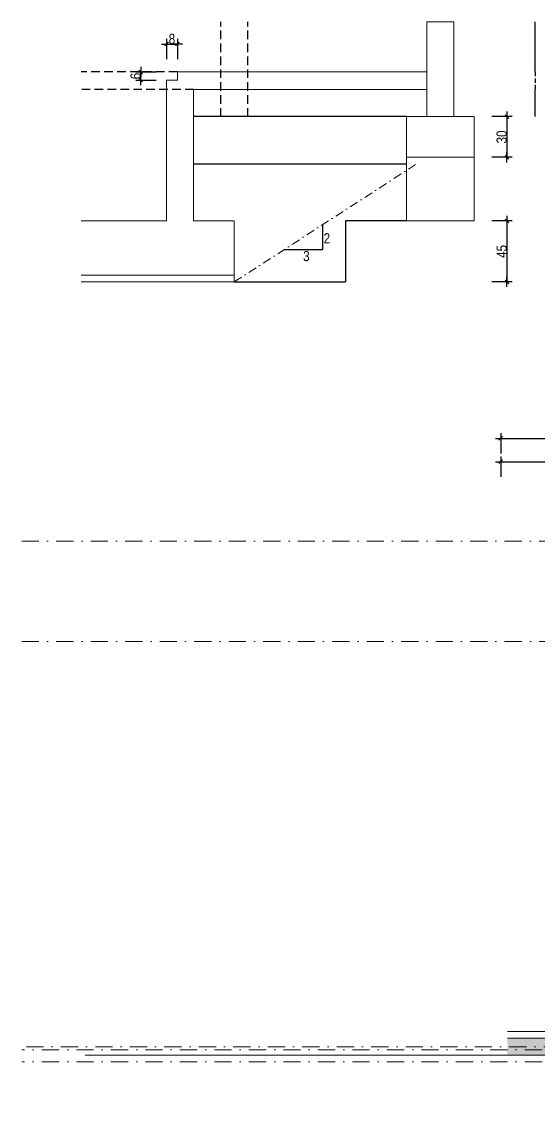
# Model space of a CAD drawing. Header units: centimetres. Extents: x -14085 to 643619, y -47998 to 35592.
# Drawn here: x 60447 to 61209, y 6816 to 8420 of the extents above; entities that cross this region are included whole.
import ezdxf

# ---------------------------------------------------------------- set-up
doc = ezdxf.new("R2010")
doc.units = ezdxf.units.CM
doc.header["$PDMODE"] = 1
doc.header["$PDSIZE"] = -2
doc.linetypes.add('CACHEX2', pattern=[19.05, 12.7, -6.35])
doc.linetypes.add('TIRETPTX2', pattern=[50.8, 25.4, -12.7, 0, -12.7])
for name, color, linetype in [('01_cote_gen', 4, 'Continuous'), ('01_linteaux', 2, 'Continuous'), ('01_poch_BN', 9, 'Continuous'), ('01_poch_murs', 253, 'Continuous'), ('01_texte', 230, 'Continuous'), ('AA_COTES', 2, 'Continuous')]:
    doc.layers.add(name, color=color, linetype=linetype)
for name, color, linetype, lineweight in [('01_murs_coup', 5, 'Continuous', 60), ('01_sem', 42, 'Continuous', 15), ('01_tram_axes', 2, 'TIRETPTX2', 9)]:
    doc.layers.add(name, color=color, linetype=linetype, lineweight=lineweight)
doc.styles.add('Arial Narrow', font='ARIALN.TTF')
doc.styles.add('STYLE2', font='ARIALN.TTF')
doc.dimstyles.new('JB25', dxfattribs={"dimscale": 0.1, "dimtxt": 150, "dimasz": 15, "dimexe": 0.1, "dimexo": 0.1, "dimgap": 0.09, "dimtad": 1, "dimdec": 1, "dimlfac": 0.5, "dimdsep": 46, "dimtxsty": 'STYLE2', "dimblk1": 'BOND_G', "dimblk2": 'BOND_D', "dimsah": 1, "dimcen": 1.5, "dimdle": 0.01, "dimse1": 1, "dimse2": 1, "dimclrd": 4, "dimclre": 2, "dimclrt": 6, "dimazin": 2, "dimtfac": 2.333333, "dimtdec": 1, "dimtix": 1, "dimtmove": 2, "dimatfit": 3, "dimldrblk": 'BOND_G', "dimfxl": 1, "dimtolj": 1, "dimtzin": 0, "dimarcsym": 0})
doc.dimstyles.new('JB50', dxfattribs={"dimscale": 0.1, "dimtxt": 150, "dimasz": 15, "dimexe": 0.1, "dimexo": 0.1, "dimgap": 0.09, "dimtad": 1, "dimdec": 1, "dimdsep": 46, "dimtxsty": 'STYLE2', "dimblk1": 'BOND_G', "dimblk2": 'BOND_D', "dimsah": 1, "dimcen": 1.5, "dimdle": 0.01, "dimse1": 1, "dimse2": 1, "dimclrd": 4, "dimclre": 2, "dimclrt": 6, "dimazin": 2, "dimtfac": 2.333333, "dimtdec": 1, "dimtix": 1, "dimtmove": 2, "dimatfit": 3, "dimldrblk": 'BOND_G', "dimfxl": 1, "dimtolj": 1, "dimtzin": 0, "dimarcsym": 0})

# ---------------------------------------------------------------- blocks, each defined once
blk = doc.blocks.new('BOND_G')
at = {"layer": 'AA_COTES', "color": 0}
for p, q in [((0, -5), (0, 15)), ((5, 0), (-5, 0)), ((1.8, 1.8), (-1.8, -1.8))]:
    blk.add_line(p, q, dxfattribs=at)
blk = doc.blocks.new('BOND_D')
at = {"layer": 'AA_COTES', "color": 0}
for p, q in [((5, 0), (-5, 0)), ((-1.8, -1.8), (1.8, 1.8)), ((0, 5), (0, -15))]:
    blk.add_line(p, q, dxfattribs=at)
blk = doc.blocks.new('*D1937')
at = {"layer": '01_cote_gen', "color": 4, "lineweight": -2, "ltscale": 0.2, "transparency": 16777216}
blk.add_line((60622.4, 8335.5), (60622.4, 8344.5), dxfattribs=at)
at = {"layer": 'Defpoints', "color": 0, "lineweight": 0, "ltscale": 0.2, "transparency": 16777216}
for p in [(60622.4, 8346), (60663, 8346), (60660.4, 8334)]:
    blk.add_point(p, dxfattribs=at)
at = {"layer": '01_cote_gen', "color": 4, "lineweight": -2, "ltscale": 0.2, "transparency": 16777216, "xscale": 1.5, "yscale": 1.5, "zscale": 1.5}
for name, p, rotation in [('BOND_D', (60622.4, 8346), 90), ('BOND_G', (60622.4, 8334), 270)]:
    blk.add_blockref(name, p, dxfattribs=dict(at, rotation=rotation))
at = {"layer": '01_cote_gen', "color": 6, "lineweight": 0, "ltscale": 0.2, "transparency": 16777216, "insert": (60614.8, 8340), "char_height": 15, "attachment_point": 5, "rotation": 90, "style": 'STYLE2'}
blk.add_mtext('\\A1;6', dxfattribs=at)
blk = doc.blocks.new('*D1938')
at = {"layer": '01_cote_gen', "color": 4, "lineweight": -2, "ltscale": 0.2, "transparency": 16777216}
blk.add_line((60661.9, 8387.2), (60674.9, 8387.2), dxfattribs=at)
at = {"layer": 'Defpoints', "color": 0, "lineweight": 0, "ltscale": 0.2, "transparency": 16777216}
for p in [(60676.4, 8387.2), (60676.4, 8346), (60660.4, 8334)]:
    blk.add_point(p, dxfattribs=at)
at = {"layer": '01_cote_gen', "color": 4, "lineweight": -2, "ltscale": 0.2, "transparency": 16777216, "xscale": 1.5, "yscale": 1.5, "zscale": 1.5, "rotation": 180}
blk.add_blockref('BOND_G', (60660.4, 8387.2), dxfattribs=at)
at = {"layer": '01_cote_gen', "color": 4, "lineweight": -2, "ltscale": 0.2, "transparency": 16777216, "xscale": 1.5, "yscale": 1.5, "zscale": 1.5}
blk.add_blockref('BOND_D', (60676.4, 8387.2), dxfattribs=at)
at = {"layer": '01_cote_gen', "color": 6, "lineweight": 0, "ltscale": 0.2, "transparency": 16777216, "insert": (60668.4, 8394.8), "char_height": 15, "attachment_point": 5, "style": 'STYLE2'}
blk.add_mtext('\\A1;8', dxfattribs=at)
blk = doc.blocks.new('*D1939')
at = {"layer": '01_cote_gen', "color": 4, "lineweight": -2, "ltscale": 0.2, "transparency": 16777216}
blk.add_line((61162.7, 8278.5), (61162.7, 8221.5), dxfattribs=at)
at = {"layer": 'Defpoints', "color": 0, "lineweight": 0, "ltscale": 0.2, "transparency": 16777216}
for p in [(61152.1, 8280), (61114.4, 8220), (61162.7, 8220)]:
    blk.add_point(p, dxfattribs=at)
at = {"layer": '01_cote_gen', "color": 4, "lineweight": -2, "ltscale": 0.2, "transparency": 16777216, "xscale": 1.5, "yscale": 1.5, "zscale": 1.5}
for name, p, rotation in [('BOND_G', (61162.7, 8280), 90), ('BOND_D', (61162.7, 8220), 270)]:
    blk.add_blockref(name, p, dxfattribs=dict(at, rotation=rotation))
at = {"layer": '01_cote_gen', "color": 6, "lineweight": 0, "ltscale": 0.2, "transparency": 16777216, "insert": (61155, 8250), "char_height": 15, "attachment_point": 5, "rotation": 90, "style": 'STYLE2'}
blk.add_mtext('\\A1;30', dxfattribs=at)
blk = doc.blocks.new('*D1940')
at = {"layer": '01_cote_gen', "color": 4, "lineweight": -2, "ltscale": 0.2, "transparency": 16777216}
blk.add_line((61162.7, 8124.5), (61162.7, 8037.5), dxfattribs=at)
at = {"layer": 'Defpoints', "color": 0, "lineweight": 0, "ltscale": 0.2, "transparency": 16777216}
for p in [(61140.2, 8126), (60924.4, 8036), (61162.7, 8036)]:
    blk.add_point(p, dxfattribs=at)
at = {"layer": '01_cote_gen', "color": 4, "lineweight": -2, "ltscale": 0.2, "transparency": 16777216, "xscale": 1.5, "yscale": 1.5, "zscale": 1.5}
for name, p, rotation in [('BOND_G', (61162.7, 8126), 90), ('BOND_D', (61162.7, 8036), 270)]:
    blk.add_blockref(name, p, dxfattribs=dict(at, rotation=rotation))
at = {"layer": '01_cote_gen', "color": 6, "lineweight": 0, "ltscale": 0.2, "transparency": 16777216, "insert": (61155.1, 8081), "char_height": 15, "attachment_point": 5, "rotation": 90, "style": 'STYLE2'}
blk.add_mtext('\\A1;45', dxfattribs=at)
blk = doc.blocks.new('*D1965')
at = {"layer": '01_cote_gen', "color": 4, "lineweight": -2, "transparency": 16777216}
blk.add_line((61155, 7804.9), (61903.5, 7804.9), dxfattribs=at)
at = {"layer": 'Defpoints', "color": 0, "lineweight": 0, "transparency": 16777216}
for p in [(61905, 7804.9), (61153.5, 7792.4), (61905, 7768.7)]:
    blk.add_point(p, dxfattribs=at)
at = {"layer": '01_cote_gen', "color": 4, "lineweight": -2, "transparency": 16777216, "xscale": 1.5, "yscale": 1.5, "zscale": 1.5, "rotation": 180}
blk.add_blockref('BOND_G', (61153.5, 7804.9), dxfattribs=at)
at = {"layer": '01_cote_gen', "color": 4, "lineweight": -2, "transparency": 16777216, "xscale": 1.5, "yscale": 1.5, "zscale": 1.5}
blk.add_blockref('BOND_D', (61905, 7804.9), dxfattribs=at)
at = {"layer": '01_cote_gen', "color": 6, "lineweight": 0, "transparency": 16777216, "insert": (61445.2, 7812.6), "char_height": 15, "attachment_point": 5, "style": 'STYLE2'}
blk.add_mtext('\\A1;751.5', dxfattribs=at)
blk = doc.blocks.new('*D1971')
at = {"layer": '01_cote_gen', "color": 4, "lineweight": -2, "transparency": 16777216}
blk.add_line((61155, 7770.5), (61476, 7770.5), dxfattribs=at)
at = {"layer": 'Defpoints', "color": 0, "lineweight": 0, "transparency": 16777216}
for p in [(61153.5, 7770.5), (61477.5, 7770.5), (61477.5, 2937.4)]:
    blk.add_point(p, dxfattribs=at)
at = {"layer": '01_cote_gen', "color": 4, "lineweight": -2, "transparency": 16777216, "xscale": 1.5, "yscale": 1.5, "zscale": 1.5, "rotation": 180}
blk.add_blockref('BOND_G', (61153.5, 7770.5), dxfattribs=at)
at = {"layer": '01_cote_gen', "color": 4, "lineweight": -2, "transparency": 16777216, "xscale": 1.5, "yscale": 1.5, "zscale": 1.5}
blk.add_blockref('BOND_D', (61477.5, 7770.5), dxfattribs=at)
at = {"layer": '01_cote_gen', "color": 6, "lineweight": 0, "transparency": 16777216, "insert": (61315.5, 7778.2), "char_height": 15, "attachment_point": 5, "style": 'STYLE2'}
blk.add_mtext('\\A1;324', dxfattribs=at)

msp = doc.modelspace()

# ---------------------------------------------------------------- hatches: boundary and pattern name
at = {"layer": '01_poch_murs', "lineweight": 0}
h = msp.add_hatch(color=256, dxfattribs=at)
h.dxf.hatch_style = 1
h.paths.add_polyline_path([(62062.49, 6894), (62062.49, 6936), (62042.49, 6936), (62042.49, 6914), (61708.49, 6914), (61708.49, 7097.98), (61724.49, 7097.98), (61724.49, 7117.98), (61708.49, 7117.98), (61708.49, 7185.62), (61688.49, 7185.62), (61688.49, 6919), (61163.49, 6919), (61163.49, 6894)])

# ---------------------------------------------------------------- linework, layer by layer
at = {"layer": '01_linteaux', "linetype": 'CACHEX2'}
for p, q in [((60740.37, 8280), (60740.37, 8420.18)), ((60780.37, 8280), (60780.37, 8420.18)), ((60676.37, 8346), (60534.5, 8346)), ((60700.37, 8320), (60534.5, 8320))]:
    msp.add_line(p, q, dxfattribs=at)
at = {"layer": '01_linteaux', "ltscale": 0.5}
for p, q in [((61204.37, 8346), (61204.37, 8420.18)), ((61204.37, 8280), (61204.37, 8320)), ((61014.42, 8280), (60700.37, 8280)), ((61014.42, 8210), (60700.37, 8210)), ((61014.42, 8126), (60924.42, 8126)), ((60924.42, 8126), (60924.42, 8036)), ((60760.37, 8036), (60924.42, 8036))]:
    msp.add_line(p, q, dxfattribs=at)
at = {"layer": '01_linteaux', "linetype": 'CACHEX2', "ltscale": 0.5}
msp.add_line((61204.37, 8346), (61204.37, 8320), dxfattribs=at)
at = {"layer": '01_murs_coup', "lineweight": 0}
for p, q in [((61044.42, 8280), (61044.42, 8420.18)), ((61084.42, 8280), (61084.42, 8420.18)), ((60676.37, 8346), (61044.42, 8346)), ((60676.37, 8334), (60676.37, 8346)), ((60660.37, 8334), (60676.37, 8334)), ((60660.37, 8126), (60660.37, 8334)), ((60700.37, 8320), (61044.42, 8320)), ((60700.37, 8126), (60700.37, 8320)), ((61014.42, 8126), (61014.42, 8280)), ((61114.42, 8280), (61014.42, 8280)), ((61114.42, 8126), (61114.42, 8280)), ((61114.42, 8220), (61014.42, 8220)), ((60534.5, 8126), (60660.37, 8126)), ((60700.37, 8126), (60760.37, 8126)), ((60760.37, 8036), (60760.37, 8126)), ((61114.42, 8126), (61014.42, 8126)), ((60534.5, 8046), (60760.37, 8046)), ((60534.5, 8036), (60760.37, 8036))]:
    msp.add_line(p, q, dxfattribs=at)
at = {"layer": '01_murs_coup', "lineweight": 18}
for p, q in [((61688.49, 6919), (61163.49, 6919)), ((61688.49, 6894), (60540.49, 6894))]:
    msp.add_line(p, q, dxfattribs=at)
at = {"layer": '01_murs_coup', "lineweight": 5}
msp.add_line((62062.49, 6894), (60540.49, 6894), dxfattribs=at)
at = {"layer": '01_poch_BN', "lineweight": 0, "ltscale": 0.2}
msp.add_line((61044.42, 8420.18), (61084.42, 8420.18), dxfattribs=at)
at = {"layer": '01_sem', "lineweight": 0}
msp.add_line((61688.49, 6929), (61163.49, 6929), dxfattribs=at)
at = {"layer": '01_texte'}
for p, q in [((60890.8, 8120.45), (60890.8, 8083.34)), ((60890.8, 8083.34), (60833.49, 8083.34))]:
    msp.add_line(p, q, dxfattribs=at)
at = {"layer": '01_tram_axes', "ltscale": 0.5}
msp.add_line((60760.37, 8036), (61029.32, 8210.14), dxfattribs=at)
at = {"layer": '01_tram_axes'}
for p, q in [((60446.77, 7653), (63932.14, 7653)), ((60446.77, 7505), (63932.14, 7505)), ((63963.12, 6902), (60446.77, 6902)), ((60453.56, 6906.5), (61822.52, 6906.5)), ((63963.12, 6884), (60446.77, 6884))]:
    msp.add_line(p, q, dxfattribs=at)

# ---------------------------------------------------------------- texts
at = {"layer": '01_texte', "style": 'Arial Narrow'}
for s, p in [('2', (60892.28, 8092.85)), ('3', (60862.03, 8066.65))]:
    msp.add_text(s, height=15, dxfattribs=at).set_placement(p)

# ---------------------------------------------------------------- dimensions: what is measured, and where the dimension line sits
at = {"layer": '01_cote_gen', "lineweight": 0, "ltscale": 0.2}
dim = msp.add_linear_dim(base=(60676.37, 8387.18), p1=(60660.37, 8334), p2=(60676.37, 8346), dimstyle='JB25', dxfattribs=at)
dim.commit()
dim.dimension.update_dxf_attribs({"geometry": '*D1938', "text_midpoint": (60668.37, 8394.85)})
for base, p1, p2, picture, middle in [((60622.43, 8346), (60660.37, 8334), (60663.05, 8346), '*D1937', (60614.77, 8340)), ((61162.7, 8220), (61152.15, 8280), (61114.42, 8220), '*D1939', (61155.04, 8250)), ((61162.7, 8036), (61140.2, 8126), (60924.42, 8036), '*D1940', (61155.07, 8081))]:
    dim = msp.add_linear_dim(base=base, p1=p1, p2=p2, angle=90, dimstyle='JB25', dxfattribs=at)
    dim.commit()
    dim.dimension.update_dxf_attribs({"geometry": picture, "text_midpoint": middle})
at = {"layer": '01_cote_gen', "lineweight": 0}
dim = msp.add_linear_dim(base=(61904.99, 7804.95), p1=(61153.49, 7792.43), p2=(61904.99, 7768.74), dimstyle='JB50', dxfattribs=at)
dim.commit()
dim.dimension.update_dxf_attribs({"geometry": '*D1965', "text_midpoint": (61445.2, 7812.61), "dimtype": 160})
dim = msp.add_linear_dim(base=(61477.49, 7770.55), p1=(61153.49, 7770.55), p2=(61477.49, 2937.39), dimstyle='JB50', dxfattribs=at)
dim.commit()
dim.dimension.update_dxf_attribs({"geometry": '*D1971', "text_midpoint": (61315.49, 7778.21)})

doc.saveas('drawing.dxf')
